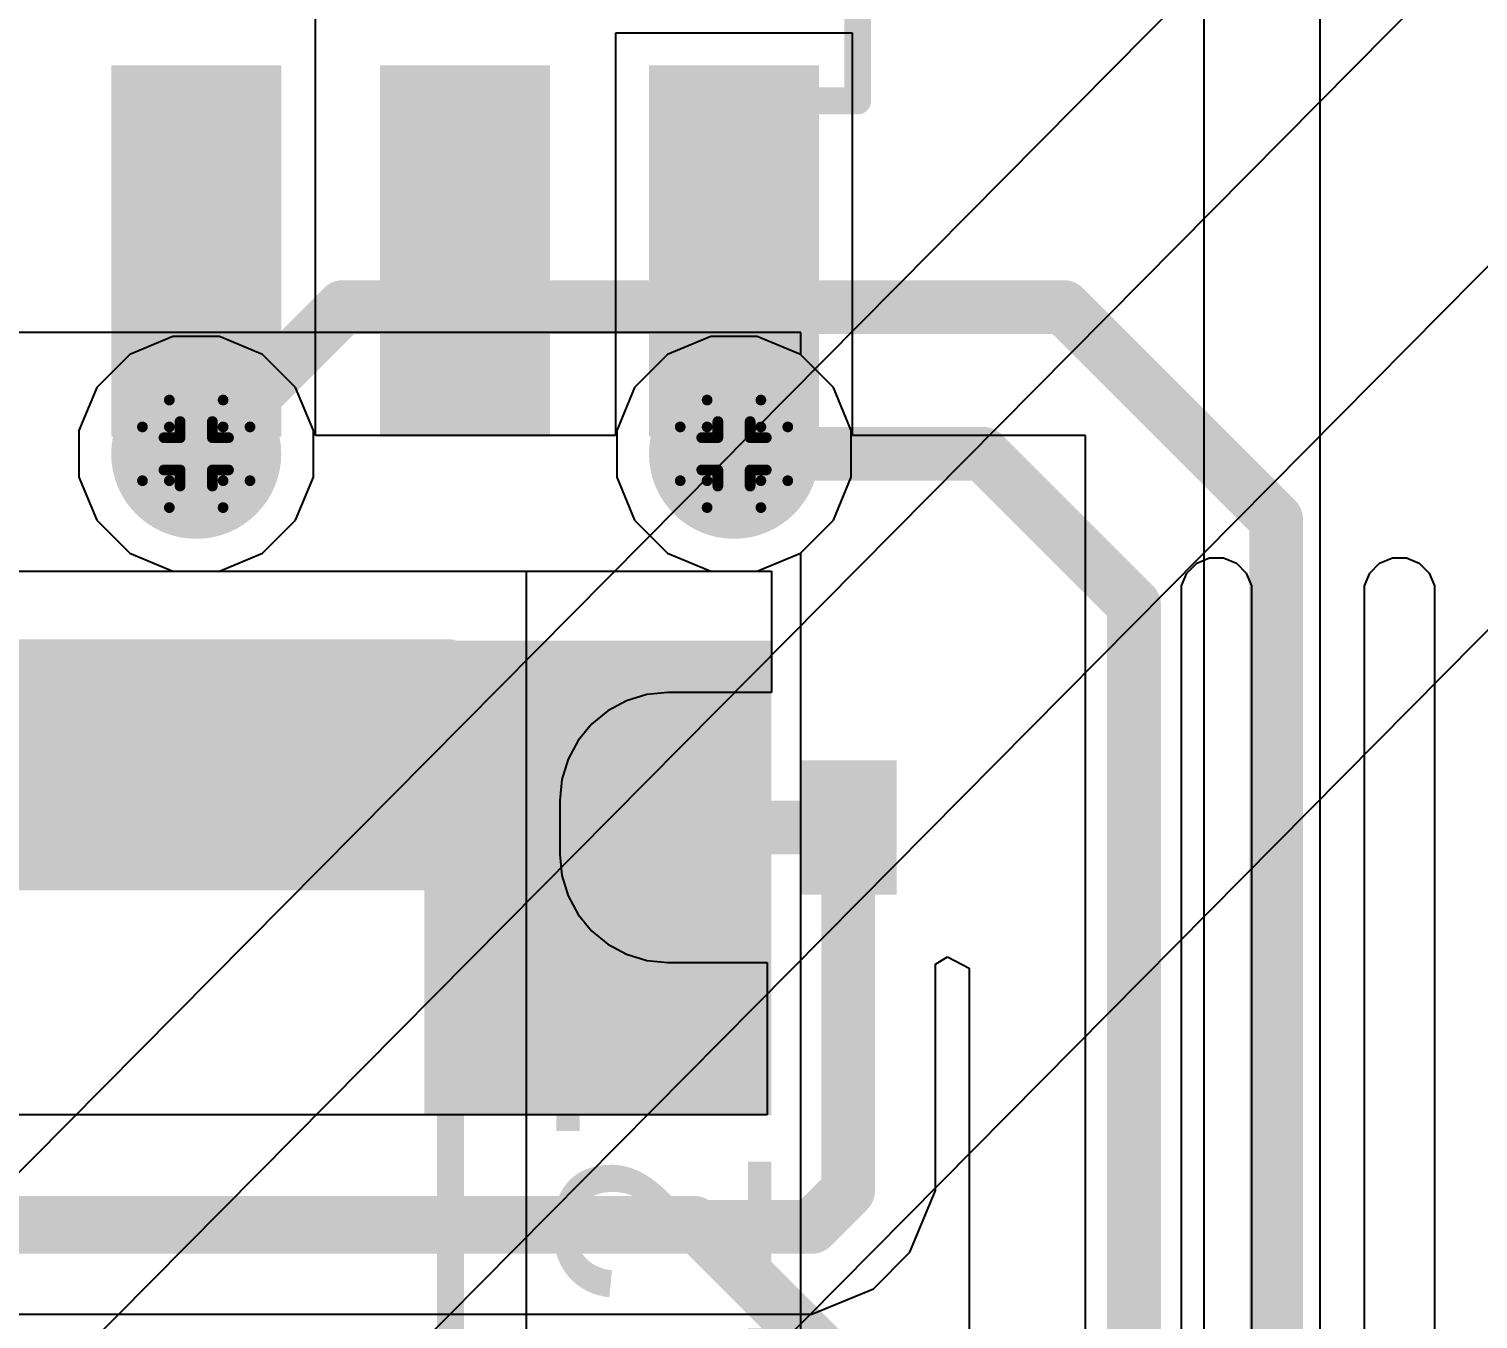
# Model space of a CAD drawing. Header units: inches. Extents: x -4 to 5258, y -4 to 5281.
# Drawn here: x 102.84 to 109.69, y 77.29 to 83.39 of the extents above; entities that cross this region are included whole.
import ezdxf

# ---------------------------------------------------------------- set-up
doc = ezdxf.new("R2010")
doc.units = ezdxf.units.IN
for name, color, linetype in [('Bottom Layer', 5, 'Continuous'), ('Bottom Solder', 6, 'Continuous'), ('Drill Drawing', 1, 'Continuous'), ('Layer 1', 16, 'Continuous'), ('Layer 2', 76, 'Continuous'), ('Top Layer', 1, 'Continuous'), ('Top Overlay', 2, 'Continuous'), ('Top Paste', 8, 'Continuous'), ('Top Solder', 216, 'Continuous'), ('Via Holes', 16, 'Continuous')]:
    doc.layers.add(name, color=color, linetype=linetype)
doc.styles.add('Arial', font='', dxfattribs={"height": 0.2})
doc.styles.get('Arial').set_extended_font_data('Arial')

# ---------------------------------------------------------------- blocks, each defined once
blk = doc.blocks.new('SOIC_8_7')
at = {"layer": 'Top Layer'}
for points in [[(-1.9250025, 2.20500194), (-1.9250025, 1.60500314), (-3.475001939999999, 1.60500314), (-3.475001939999999, 2.20500194)], [(3.474999399999999, 2.2049994), (3.474999399999999, 1.6050006), (1.92499996, 1.6050006), (1.92499996, 2.2049994)], [(-1.9250025, 0.9349994), (-1.9250025, 0.3350006), (-3.475001939999999, 0.3350006), (-3.475001939999999, 0.9349994)], [(3.474999399999999, 0.9349994), (3.474999399999999, 0.3350006), (1.92499996, 0.3350006), (1.92499996, 0.9349994)], [(-1.9250025, -0.33500314), (-1.9250025, -0.9350019399999999), (-3.475001939999999, -0.9350019399999999), (-3.475001939999999, -0.33500314)], [(3.474999399999999, -0.3350006), (3.474999399999999, -0.9349994), (1.92499996, -0.9349994), (1.92499996, -0.3350006)], [(-1.9250025, -1.60500314), (-1.9250025, -2.20500194), (-3.475001939999999, -2.20500194), (-3.475001939999999, -1.60500314)], [(3.474999399999999, -1.6050006), (3.474999399999999, -2.2049994), (1.92499996, -2.2049994), (1.92499996, -1.6050006)]]:
    blk.add_hatch(color=1, dxfattribs=at).paths.add_polyline_path(points)
at = {"layer": 'Top Overlay'}
blk.add_hatch(color=2, dxfattribs=at).paths.add_polyline_path([(-1.82682896, 1.57479492), (-1.49662896, 1.57479492), (-1.49662896, 2.23519492), (-1.82682896, 2.23519492)])
at = {"layer": 'Top Paste'}
for points in [[(-1.9250025, 2.20500194), (-1.9250025, 1.60500314), (-3.475001939999999, 1.60500314), (-3.475001939999999, 2.20500194)], [(3.474999399999999, 2.2049994), (3.474999399999999, 1.6050006), (1.92499996, 1.6050006), (1.92499996, 2.2049994)], [(-1.9250025, 0.9349994), (-1.9250025, 0.3350006), (-3.475001939999999, 0.3350006), (-3.475001939999999, 0.9349994)], [(3.474999399999999, 0.9349994), (3.474999399999999, 0.3350006), (1.92499996, 0.3350006), (1.92499996, 0.9349994)], [(-1.9250025, -0.33500314), (-1.9250025, -0.9350019399999999), (-3.475001939999999, -0.9350019399999999), (-3.475001939999999, -0.33500314)], [(3.474999399999999, -0.3350006), (3.474999399999999, -0.9349994), (1.92499996, -0.9349994), (1.92499996, -0.3350006)], [(-1.9250025, -1.60500314), (-1.9250025, -2.20500194), (-3.475001939999999, -2.20500194), (-3.475001939999999, -1.60500314)], [(3.474999399999999, -1.6050006), (3.474999399999999, -2.2049994), (1.92499996, -2.2049994), (1.92499996, -1.6050006)]]:
    blk.add_hatch(color=8, dxfattribs=at).paths.add_polyline_path(points)
at = {"layer": 'Top Solder'}
for points in [[(-1.8234025, 2.30660194), (-1.8234025, 1.50340314), (-3.57660194, 1.50340314), (-3.57660194, 2.30660194)], [(3.5765994, 2.3065994), (3.5765994, 1.5034006), (1.82339996, 1.5034006), (1.82339996, 2.3065994)], [(-1.8234025, 1.0365994), (-1.8234025, 0.2334006000000001), (-3.57660194, 0.2334005999999999), (-3.57660194, 1.0365994)], [(3.5765994, 1.0365994), (3.5765994, 0.2334006000000001), (1.82339996, 0.2334005999999999), (1.82339996, 1.0365994)], [(-1.8234025, -0.2334031399999999), (-1.8234025, -1.03660194), (-3.57660194, -1.03660194), (-3.57660194, -0.23340314)], [(3.5765994, -0.2334005999999999), (3.5765994, -1.0365994), (1.82339996, -1.0365994), (1.82339996, -0.2334006000000001)], [(-1.8234025, -1.50340314), (-1.8234025, -2.30660194), (-3.57660194, -2.30660194), (-3.57660194, -1.50340314)], [(3.5765994, -1.5034006), (3.5765994, -2.3065994), (1.82339996, -2.3065994), (1.82339996, -1.5034006)]]:
    blk.add_hatch(color=216, dxfattribs=at).paths.add_polyline_path(points)
at = {"layer": 'Top Overlay'}
for points in [[(1.99060054, 2.48920254, 0.127, 0.127, 0), (-1.990598, 2.4892, 0.127, 0.127, 0)], [(-1.990598, 2.4892, 0.127, 0.127, 0), (-1.990598, 2.3114, 0.127, 0.127, 0)], [(1.99060054, 2.48920254, 0.127, 0.127, 0), (1.990598, 2.3114, 0.127, 0.127, 0)], [(-3.759199999999999, 2.03199746, 0.127, 0.127, 0), (-3.759199999999999, 1.778, 0.127, 0.127, 0)], [(-3.759199999999999, 2.03199746, 0.127, 0.127, 0), (-3.6322, 1.905, 0.127, 0.127, 0)], [(-3.6322, 1.905, 0.127, 0.127, 0), (-3.759199999999999, 1.778, 0.127, 0.127, 0)], [(-1.990598, -2.3114, 0.127, 0.127, 0), (-1.990598, -2.4892, 0.127, 0.127, 0)], [(1.990598, -2.3114, 0.127, 0.127, 0), (1.99060054, -2.48920254, 0.127, 0.127, 0)], [(-1.990598, -2.4892, 0.127, 0.127, 0), (1.99060054, -2.48920254, 0.127, 0.127, 0)]]:
    blk.add_lwpolyline(points, format="xyseb", dxfattribs=at)
for points in [[(-2.022348, 2.4892, 0.0635, 0.0635, 1), (-1.958848, 2.4892, 0.0635, 0.0635, 1)], [(-2.022348, 2.4892, 0.0635, 0.0635, 1), (-1.958848, 2.4892, 0.0635, 0.0635, 1)], [(1.95885054, 2.48920254, 0.0635, 0.0635, 1), (2.02235054, 2.48920254, 0.0635, 0.0635, 1)], [(1.95885054, 2.48920254, 0.0635, 0.0635, 1), (2.02235054, 2.48920254, 0.0635, 0.0635, 1)], [(-2.022348, 2.3114, 0.0635, 0.0635, 1), (-1.958848, 2.3114, 0.0635, 0.0635, 1)], [(1.958848, 2.3114, 0.0635, 0.0635, 1), (2.022348, 2.3114, 0.0635, 0.0635, 1)], [(-3.79095, 2.03199746, 0.0635, 0.0635, 1), (-3.72745, 2.03199746, 0.0635, 0.0635, 1)], [(-3.79095, 2.03199746, 0.0635, 0.0635, 1), (-3.72745, 2.03199746, 0.0635, 0.0635, 1)], [(-3.663949999999999, 1.905, 0.0635, 0.0635, 1), (-3.600449999999999, 1.905, 0.0635, 0.0635, 1)], [(-3.663949999999999, 1.905, 0.0635, 0.0635, 1), (-3.600449999999999, 1.905, 0.0635, 0.0635, 1)], [(-3.79095, 1.778, 0.0635, 0.0635, 1), (-3.72745, 1.778, 0.0635, 0.0635, 1)], [(-3.79095, 1.778, 0.0635, 0.0635, 1), (-3.72745, 1.778, 0.0635, 0.0635, 1)], [(-2.022348, -2.3114, 0.0635, 0.0635, 1), (-1.958848, -2.3114, 0.0635, 0.0635, 1)], [(1.958848, -2.3114, 0.0635, 0.0635, 1), (2.022348, -2.3114, 0.0635, 0.0635, 1)], [(-2.022348, -2.4892, 0.0635, 0.0635, 1), (-1.958848, -2.4892, 0.0635, 0.0635, 1)], [(-2.022348, -2.4892, 0.0635, 0.0635, 1), (-1.958848, -2.4892, 0.0635, 0.0635, 1)], [(1.95885054, -2.48920254, 0.0635, 0.0635, 1), (2.02235054, -2.48920254, 0.0635, 0.0635, 1)], [(1.95885054, -2.48920254, 0.0635, 0.0635, 1), (2.02235054, -2.48920254, 0.0635, 0.0635, 1)]]:
    blk.add_lwpolyline(points, format="xyseb", close=True, dxfattribs=at)
blk = doc.blocks.new('13_WQFN_HR__3_2__31')
at = {"layer": 'Top Solder'}
for p in [(-0.5750306, 1.80991764), (-0.54668674, -0.9226753199999999), (0.57501282, 1.80999638), (1.17828822, -0.92267278)]:
    blk.add_line(p, (5220.67629472, 5271.62100868), dxfattribs=at)
blk = doc.blocks.new('RES_2010_41')
at = {"layer": 'Top Layer'}
for points in [[(-2.80000075, 1.39999974), (-1.90000001, 1.39999974), (-1.90000001, -1.39999974), (-2.80000075, -1.39999974)], [(1.90000001, 1.39999974), (2.80000075, 1.39999974), (2.80000075, -1.39999974), (1.90000001, -1.39999974)]]:
    blk.add_hatch(color=1, dxfattribs=at).paths.add_polyline_path(points)
at = {"layer": 'Top Paste'}
for points in [[(-2.80000075, 1.39999974), (-1.90000001, 1.39999974), (-1.90000001, -1.39999974), (-2.80000075, -1.39999974)], [(1.90000001, 1.39999974), (2.80000075, 1.39999974), (2.80000075, -1.39999974), (1.90000001, -1.39999974)]]:
    blk.add_hatch(color=8, dxfattribs=at).paths.add_polyline_path(points)
at = {"layer": 'Top Solder'}
for points in [[(-2.90160075, 1.50159974), (-1.79840001, 1.50159974), (-1.79840001, -1.50159974), (-2.90160075, -1.50159974)], [(1.79840001, 1.50159974), (2.90160075, 1.50159974), (2.90160075, -1.50159974), (1.79840001, -1.50159974)]]:
    blk.add_hatch(color=216, dxfattribs=at).paths.add_polyline_path(points)
at = {"layer": 'Top Overlay'}
for points in [[(-2.921, 1.52400254, 0.127, 0.127, 0), (-2.921, -1.524, 0.127, 0.127, 0)], [(-2.921, 1.52400254, 0.127, 0.127, 0), (2.921, 1.524, 0.127, 0.127, 0)], [(2.921, 1.524, 0.127, 0.127, 0), (2.921, -1.524, 0.127, 0.127, 0)], [(-2.921, -1.524, 0.127, 0.127, 0), (2.921, -1.524, 0.127, 0.127, 0)]]:
    blk.add_lwpolyline(points, format="xyseb", dxfattribs=at)
for points in [[(-2.95275, 1.52400254, 0.0635, 0.0635, 1), (-2.88925, 1.52400254, 0.0635, 0.0635, 1)], [(-2.95275, 1.52400254, 0.0635, 0.0635, 1), (-2.88925, 1.52400254, 0.0635, 0.0635, 1)], [(2.88925, 1.524, 0.0635, 0.0635, 1), (2.95275, 1.524, 0.0635, 0.0635, 1)], [(2.88925, 1.524, 0.0635, 0.0635, 1), (2.95275, 1.524, 0.0635, 0.0635, 1)], [(-2.95275, -1.524, 0.0635, 0.0635, 1), (-2.88925, -1.524, 0.0635, 0.0635, 1)], [(-2.95275, -1.524, 0.0635, 0.0635, 1), (-2.88925, -1.524, 0.0635, 0.0635, 1)], [(2.88925, -1.524, 0.0635, 0.0635, 1), (2.95275, -1.524, 0.0635, 0.0635, 1)], [(2.88925, -1.524, 0.0635, 0.0635, 1), (2.95275, -1.524, 0.0635, 0.0635, 1)]]:
    blk.add_lwpolyline(points, format="xyseb", close=True, dxfattribs=at)
blk = doc.blocks.new('N___T___P___174')
at = {"layer": 'Top Layer'}
for points in [[(-0.6985, -0.3175), (-0.6985, 0.3175), (-0.2412999999999999, 0.3175), (-0.2413, -0.3175)], [(0.2412999999999999, -0.3175), (0.2413, 0.3175), (0.6985, 0.3175), (0.6985, -0.3175)], [(-0.3809415799999999, -0.127), (0.38105842, -0.127), (0.38105842, 0.127), (-0.3809415799999999, 0.127)]]:
    blk.add_hatch(color=1, dxfattribs=at).paths.add_polyline_path(points)
at = {"layer": 'Top Paste'}
for points in [[(-0.6985, -0.3175), (-0.6985, 0.3175), (-0.2412999999999999, 0.3175), (-0.2413, -0.3175)], [(0.2412999999999999, -0.3175), (0.2413, 0.3175), (0.6985, 0.3175), (0.6985, -0.3175)]]:
    blk.add_hatch(color=8, dxfattribs=at).paths.add_polyline_path(points)

msp = doc.modelspace()

# ---------------------------------------------------------------- hatches: boundary and pattern name
at = {"layer": 'Bottom Layer'}
h = msp.add_hatch(color=5, dxfattribs=at)
edge = h.paths.add_edge_path()
edge.add_arc((103.63192126, 81.37944861999999), 0.2999994, 0, 360)
h = msp.add_hatch(color=5, dxfattribs=at)
edge = h.paths.add_edge_path()
edge.add_arc((106.17192126, 81.37944861999999), 0.2999994, 0, 360)
at = {"layer": 'Bottom Solder'}
h = msp.add_hatch(color=6, dxfattribs=at)
edge = h.paths.add_edge_path()
edge.add_arc((103.63192126, 81.37944861999999), 0.4015993999999999, 0, 360)
h = msp.add_hatch(color=6, dxfattribs=at)
edge = h.paths.add_edge_path()
edge.add_arc((106.17192126, 81.37944861999999), 0.4015993999999999, 0, 360)
at = {"layer": 'Layer 1'}
h = msp.add_hatch(color=16, dxfattribs=at)
edge = h.paths.add_edge_path()
edge.add_arc((103.63192126, 81.37944861999999), 0.2999994, 0, 360)
h = msp.add_hatch(color=16, dxfattribs=at)
edge = h.paths.add_edge_path()
edge.add_arc((106.17192126, 81.37944861999999), 0.2999994, 0, 360)
at = {"layer": 'Layer 2'}
h = msp.add_hatch(color=76, dxfattribs=at)
edge = h.paths.add_edge_path()
edge.add_arc((103.63192126, 81.37944861999999), 0.2999994, 0, 360)
h = msp.add_hatch(color=76, dxfattribs=at)
edge = h.paths.add_edge_path()
edge.add_arc((106.17192126, 81.37944861999999), 0.2999994, 0, 360)
at = {"layer": 'Top Layer'}
h = msp.add_hatch(color=1, dxfattribs=at)
edge = h.paths.add_edge_path()
edge.add_arc((103.63192126, 81.37944861999999), 0.2999994, 0, 360)
h = msp.add_hatch(color=1, dxfattribs=at)
edge = h.paths.add_edge_path()
edge.add_arc((106.17192126, 81.37944861999999), 0.2999994, 0, 360)
msp.add_hatch(color=1, dxfattribs=at).paths.add_polyline_path([(106.3488983, 80.49734726), (104.70932322, 80.49734726), (104.70932322, 78.2568793), (106.3488983, 78.2568793)])
at = {"layer": 'Top Solder'}
h = msp.add_hatch(color=216, dxfattribs=at)
edge = h.paths.add_edge_path()
edge.add_arc((103.63192126, 81.37944861999999), 0.4015993999999999, 0, 360)
h = msp.add_hatch(color=216, dxfattribs=at)
edge = h.paths.add_edge_path()
edge.add_arc((106.17192126, 81.37944861999999), 0.4015993999999999, 0, 360)
at = {"layer": 'Via Holes'}
h = msp.add_hatch(color=7, dxfattribs=at)
edge = h.paths.add_edge_path()
edge.add_arc((103.63192126, 81.37944861999999), 0.1499997, 0, 360)
h = msp.add_hatch(color=7, dxfattribs=at)
edge = h.paths.add_edge_path()
edge.add_arc((106.17192126, 81.37944861999999), 0.1499997, 0, 360)

# ---------------------------------------------------------------- linework, layer by layer
at = {"layer": 'Bottom Layer'}
for p, q in [((106.4881919, 81.95205098), (50.14436504, 81.95205098)), ((106.4881919, 81.84665113999999), (106.4881919, 81.95205098)), ((106.64157996, 81.69326308), (106.4881919, 81.84665113999999)), ((106.72592066, 81.48964652), (106.64157996, 81.69326308)), ((106.72592066, 81.26925072), (106.72592066, 81.48964652)), ((106.64157996, 81.06563416), (106.72592066, 81.26925072)), ((106.4881919, 80.9122461), (106.64157996, 81.06563416)), ((106.4881919, 53.92867039999999), (106.4881919, 80.9122461)), ((75.52514486, 80.82447132), (105.18977438, 80.82447132)), ((105.18977438, 80.82447132), (105.18977438, 53.54221956))]:
    msp.add_line(p, q, dxfattribs=at)
at = {"layer": 'Bottom Solder'}
for p, q in [((108.31119054, 80.81614266), (108.35763444, 80.86258656)), ((108.35763444, 80.86258656), (108.41831504, 80.8877224)), ((108.41831504, 80.8877224), (108.45115724, 80.8877224)), ((108.45115724, 80.8877224), (108.4839969, 80.8877224)), ((108.4839969, 80.8877224), (108.5446775, 80.86258656)), ((108.5446775, 80.86258656), (108.5911214, 80.81614266)), ((109.17479054, 80.81614266), (109.22123444, 80.86258656)), ((109.22123444, 80.86258656), (109.28191504, 80.8877224)), ((109.28191504, 80.8877224), (109.31475724, 80.8877224)), ((109.31475724, 80.8877224), (109.3475969, 80.8877224)), ((109.3475969, 80.8877224), (109.4082775, 80.86258656)), ((109.4082775, 80.86258656), (109.4547214, 80.81614266)), ((108.28605724, 80.75546206), (108.31119054, 80.81614266)), ((108.5911214, 80.81614266), (108.61625724, 80.75546206)), ((109.14965724, 80.75546206), (109.17479054, 80.81614266)), ((109.4547214, 80.81614266), (109.47985724, 80.75546206)), ((108.28605724, 80.7226224), (108.28605724, 80.75546206)), ((108.28605724, 73.2550224), (108.28605724, 80.7226224)), ((108.61625724, 80.75546206), (108.61625724, 80.7226224)), ((108.61625724, 80.7226224), (108.61625724, 80.7226224)), ((108.61625724, 80.7226224), (108.61625724, 73.2550224)), ((109.14965724, 80.7226224), (109.14965724, 80.75546206)), ((109.14965724, 73.2550224), (109.14965724, 80.7226224)), ((109.47985724, 80.75546206), (109.47985724, 80.7226224)), ((109.47985724, 80.7226224), (109.47985724, 80.7226224)), ((109.47985724, 80.7226224), (109.47985724, 73.2550224))]:
    msp.add_line(p, q, dxfattribs=at)
at = {"layer": 'Drill Drawing'}
for points in [[(103.50492126, 81.50644862, 0.0508, 0.0508, 0), (103.50492126, 81.63344862, 0.0508, 0.0508, 0)], [(103.50492126, 81.63344862, 0.0508, 0.0508, 0), (103.75892126, 81.63344862, 0.0508, 0.0508, 0)], [(103.75892126, 81.50644862, 0.0508, 0.0508, 0), (103.75892126, 81.63344862, 0.0508, 0.0508, 0)], [(106.04492126, 81.50644862, 0.0508, 0.0508, 0), (106.04492126, 81.63344862, 0.0508, 0.0508, 0)], [(106.04492126, 81.63344862, 0.0508, 0.0508, 0), (106.29892126, 81.63344862, 0.0508, 0.0508, 0)], [(106.29892126, 81.50644862, 0.0508, 0.0508, 0), (106.29892126, 81.63344862, 0.0508, 0.0508, 0)], [(103.37792126, 81.25244862, 0.0508, 0.0508, 0), (103.37792126, 81.50644862, 0.0508, 0.0508, 0)], [(103.37792126, 81.50644862, 0.0508, 0.0508, 0), (103.50492126, 81.50644862, 0.0508, 0.0508, 0)], [(103.55572126, 81.45564861999999, 0.0508, 0.0508, 0), (103.55572126, 81.53184861999999, 0.0508, 0.0508, 0)], [(103.55572126, 81.53184861999999, 0.0508, 0.0508, 0), (103.70812126, 81.53184861999999, 0.0508, 0.0508, 0)], [(103.70812126, 81.45564861999999, 0.0508, 0.0508, 0), (103.70812126, 81.53184861999999, 0.0508, 0.0508, 0)], [(103.75892126, 81.50644862, 0.0508, 0.0508, 0), (103.88592126, 81.50644862, 0.0508, 0.0508, 0)], [(103.88592126, 81.25244862, 0.0508, 0.0508, 0), (103.88592126, 81.50644862, 0.0508, 0.0508, 0)], [(105.91792126, 81.25244862, 0.0508, 0.0508, 0), (105.91792126, 81.50644862, 0.0508, 0.0508, 0)], [(105.91792126, 81.50644862, 0.0508, 0.0508, 0), (106.04492126, 81.50644862, 0.0508, 0.0508, 0)], [(106.09572126, 81.45564861999999, 0.0508, 0.0508, 0), (106.09572126, 81.53184861999999, 0.0508, 0.0508, 0)], [(106.09572126, 81.53184861999999, 0.0508, 0.0508, 0), (106.24812126, 81.53184861999999, 0.0508, 0.0508, 0)], [(106.24812126, 81.45564861999999, 0.0508, 0.0508, 0), (106.24812126, 81.53184861999999, 0.0508, 0.0508, 0)], [(106.29892126, 81.50644862, 0.0508, 0.0508, 0), (106.42592126, 81.50644862, 0.0508, 0.0508, 0)], [(106.42592126, 81.25244862, 0.0508, 0.0508, 0), (106.42592126, 81.50644862, 0.0508, 0.0508, 0)], [(103.47952126, 81.30324862, 0.0508, 0.0508, 0), (103.47952126, 81.45564861999999, 0.0508, 0.0508, 0)], [(103.47952126, 81.45564861999999, 0.0508, 0.0508, 0), (103.55572126, 81.45564861999999, 0.0508, 0.0508, 0)], [(103.70812126, 81.45564861999999, 0.0508, 0.0508, 0), (103.78432126, 81.45564861999999, 0.0508, 0.0508, 0)], [(103.78432126, 81.30324862, 0.0508, 0.0508, 0), (103.78432126, 81.45564861999999, 0.0508, 0.0508, 0)], [(106.01952126, 81.30324862, 0.0508, 0.0508, 0), (106.01952126, 81.45564861999999, 0.0508, 0.0508, 0)], [(106.01952126, 81.45564861999999, 0.0508, 0.0508, 0), (106.09572126, 81.45564861999999, 0.0508, 0.0508, 0)], [(106.24812126, 81.45564861999999, 0.0508, 0.0508, 0), (106.32432126, 81.45564861999999, 0.0508, 0.0508, 0)], [(106.32432126, 81.30324862, 0.0508, 0.0508, 0), (106.32432126, 81.45564861999999, 0.0508, 0.0508, 0)], [(103.47952126, 81.30324862, 0.0508, 0.0508, 0), (103.55572126, 81.30324862, 0.0508, 0.0508, 0)], [(103.55572126, 81.22704861999999, 0.0508, 0.0508, 0), (103.55572126, 81.30324862, 0.0508, 0.0508, 0)], [(103.70812126, 81.30324862, 0.0508, 0.0508, 0), (103.78432126, 81.30324862, 0.0508, 0.0508, 0)], [(103.70812126, 81.22704861999999, 0.0508, 0.0508, 0), (103.70812126, 81.30324862, 0.0508, 0.0508, 0)], [(106.01952126, 81.30324862, 0.0508, 0.0508, 0), (106.09572126, 81.30324862, 0.0508, 0.0508, 0)], [(106.09572126, 81.22704861999999, 0.0508, 0.0508, 0), (106.09572126, 81.30324862, 0.0508, 0.0508, 0)], [(106.24812126, 81.30324862, 0.0508, 0.0508, 0), (106.32432126, 81.30324862, 0.0508, 0.0508, 0)], [(106.24812126, 81.22704861999999, 0.0508, 0.0508, 0), (106.24812126, 81.30324862, 0.0508, 0.0508, 0)], [(103.37792126, 81.25244862, 0.0508, 0.0508, 0), (103.50492126, 81.25244862, 0.0508, 0.0508, 0)], [(103.50492126, 81.12544862, 0.0508, 0.0508, 0), (103.50492126, 81.25244862, 0.0508, 0.0508, 0)], [(103.55572126, 81.22704861999999, 0.0508, 0.0508, 0), (103.70812126, 81.22704861999999, 0.0508, 0.0508, 0)], [(103.75892126, 81.25244862, 0.0508, 0.0508, 0), (103.88592126, 81.25244862, 0.0508, 0.0508, 0)], [(103.75892126, 81.12544862, 0.0508, 0.0508, 0), (103.75892126, 81.25244862, 0.0508, 0.0508, 0)], [(105.91792126, 81.25244862, 0.0508, 0.0508, 0), (106.04492126, 81.25244862, 0.0508, 0.0508, 0)], [(106.04492126, 81.12544862, 0.0508, 0.0508, 0), (106.04492126, 81.25244862, 0.0508, 0.0508, 0)], [(106.09572126, 81.22704861999999, 0.0508, 0.0508, 0), (106.24812126, 81.22704861999999, 0.0508, 0.0508, 0)], [(106.29892126, 81.25244862, 0.0508, 0.0508, 0), (106.42592126, 81.25244862, 0.0508, 0.0508, 0)], [(106.29892126, 81.12544862, 0.0508, 0.0508, 0), (106.29892126, 81.25244862, 0.0508, 0.0508, 0)], [(103.50492126, 81.12544862, 0.0508, 0.0508, 0), (103.75892126, 81.12544862, 0.0508, 0.0508, 0)], [(106.04492126, 81.12544862, 0.0508, 0.0508, 0), (106.29892126, 81.12544862, 0.0508, 0.0508, 0)]]:
    msp.add_lwpolyline(points, format="xyseb", dxfattribs=at)
for points in [[(103.49222126, 81.63344862, 0.0254, 0.0254, 1), (103.51762126, 81.63344862, 0.0254, 0.0254, 1)], [(103.49222126, 81.63344862, 0.0254, 0.0254, 1), (103.51762126, 81.63344862, 0.0254, 0.0254, 1)], [(103.74622126, 81.63344862, 0.0254, 0.0254, 1), (103.77162126, 81.63344862, 0.0254, 0.0254, 1)], [(103.74622126, 81.63344862, 0.0254, 0.0254, 1), (103.77162126, 81.63344862, 0.0254, 0.0254, 1)], [(106.03222126, 81.63344862, 0.0254, 0.0254, 1), (106.05762126, 81.63344862, 0.0254, 0.0254, 1)], [(106.03222126, 81.63344862, 0.0254, 0.0254, 1), (106.05762126, 81.63344862, 0.0254, 0.0254, 1)], [(106.28622126, 81.63344862, 0.0254, 0.0254, 1), (106.31162126, 81.63344862, 0.0254, 0.0254, 1)], [(106.28622126, 81.63344862, 0.0254, 0.0254, 1), (106.31162126, 81.63344862, 0.0254, 0.0254, 1)], [(103.36522126, 81.50644862, 0.0254, 0.0254, 1), (103.39062126, 81.50644862, 0.0254, 0.0254, 1)], [(103.36522126, 81.50644862, 0.0254, 0.0254, 1), (103.39062126, 81.50644862, 0.0254, 0.0254, 1)], [(103.49222126, 81.50644862, 0.0254, 0.0254, 1), (103.51762126, 81.50644862, 0.0254, 0.0254, 1)], [(103.49222126, 81.50644862, 0.0254, 0.0254, 1), (103.51762126, 81.50644862, 0.0254, 0.0254, 1)], [(103.54302126, 81.53184861999999, 0.0254, 0.0254, 1), (103.56842126, 81.53184861999999, 0.0254, 0.0254, 1)], [(103.54302126, 81.53184861999999, 0.0254, 0.0254, 1), (103.56842126, 81.53184861999999, 0.0254, 0.0254, 1)], [(103.69542126, 81.53184861999999, 0.0254, 0.0254, 1), (103.72082126, 81.53184861999999, 0.0254, 0.0254, 1)], [(103.69542126, 81.53184861999999, 0.0254, 0.0254, 1), (103.72082126, 81.53184861999999, 0.0254, 0.0254, 1)], [(103.74622126, 81.50644862, 0.0254, 0.0254, 1), (103.77162126, 81.50644862, 0.0254, 0.0254, 1)], [(103.74622126, 81.50644862, 0.0254, 0.0254, 1), (103.77162126, 81.50644862, 0.0254, 0.0254, 1)], [(103.87322126, 81.50644862, 0.0254, 0.0254, 1), (103.89862126, 81.50644862, 0.0254, 0.0254, 1)], [(103.87322126, 81.50644862, 0.0254, 0.0254, 1), (103.89862126, 81.50644862, 0.0254, 0.0254, 1)], [(105.90522126, 81.50644862, 0.0254, 0.0254, 1), (105.93062126, 81.50644862, 0.0254, 0.0254, 1)], [(105.90522126, 81.50644862, 0.0254, 0.0254, 1), (105.93062126, 81.50644862, 0.0254, 0.0254, 1)], [(106.03222126, 81.50644862, 0.0254, 0.0254, 1), (106.05762126, 81.50644862, 0.0254, 0.0254, 1)], [(106.03222126, 81.50644862, 0.0254, 0.0254, 1), (106.05762126, 81.50644862, 0.0254, 0.0254, 1)], [(106.08302126, 81.53184861999999, 0.0254, 0.0254, 1), (106.10842126, 81.53184861999999, 0.0254, 0.0254, 1)], [(106.08302126, 81.53184861999999, 0.0254, 0.0254, 1), (106.10842126, 81.53184861999999, 0.0254, 0.0254, 1)], [(106.23542126, 81.53184861999999, 0.0254, 0.0254, 1), (106.26082126, 81.53184861999999, 0.0254, 0.0254, 1)], [(106.23542126, 81.53184861999999, 0.0254, 0.0254, 1), (106.26082126, 81.53184861999999, 0.0254, 0.0254, 1)], [(106.28622126, 81.50644862, 0.0254, 0.0254, 1), (106.31162126, 81.50644862, 0.0254, 0.0254, 1)], [(106.28622126, 81.50644862, 0.0254, 0.0254, 1), (106.31162126, 81.50644862, 0.0254, 0.0254, 1)], [(106.41322126, 81.50644862, 0.0254, 0.0254, 1), (106.43862126, 81.50644862, 0.0254, 0.0254, 1)], [(106.41322126, 81.50644862, 0.0254, 0.0254, 1), (106.43862126, 81.50644862, 0.0254, 0.0254, 1)], [(103.46682126, 81.45564861999999, 0.0254, 0.0254, 1), (103.49222126, 81.45564861999999, 0.0254, 0.0254, 1)], [(103.46682126, 81.45564861999999, 0.0254, 0.0254, 1), (103.49222126, 81.45564861999999, 0.0254, 0.0254, 1)], [(103.54302126, 81.45564861999999, 0.0254, 0.0254, 1), (103.56842126, 81.45564861999999, 0.0254, 0.0254, 1)], [(103.54302126, 81.45564861999999, 0.0254, 0.0254, 1), (103.56842126, 81.45564861999999, 0.0254, 0.0254, 1)], [(103.69542126, 81.45564861999999, 0.0254, 0.0254, 1), (103.72082126, 81.45564861999999, 0.0254, 0.0254, 1)], [(103.69542126, 81.45564861999999, 0.0254, 0.0254, 1), (103.72082126, 81.45564861999999, 0.0254, 0.0254, 1)], [(103.77162126, 81.45564861999999, 0.0254, 0.0254, 1), (103.79702126, 81.45564861999999, 0.0254, 0.0254, 1)], [(103.77162126, 81.45564861999999, 0.0254, 0.0254, 1), (103.79702126, 81.45564861999999, 0.0254, 0.0254, 1)], [(106.00682126, 81.45564861999999, 0.0254, 0.0254, 1), (106.03222126, 81.45564861999999, 0.0254, 0.0254, 1)], [(106.00682126, 81.45564861999999, 0.0254, 0.0254, 1), (106.03222126, 81.45564861999999, 0.0254, 0.0254, 1)], [(106.08302126, 81.45564861999999, 0.0254, 0.0254, 1), (106.10842126, 81.45564861999999, 0.0254, 0.0254, 1)], [(106.08302126, 81.45564861999999, 0.0254, 0.0254, 1), (106.10842126, 81.45564861999999, 0.0254, 0.0254, 1)], [(106.23542126, 81.45564861999999, 0.0254, 0.0254, 1), (106.26082126, 81.45564861999999, 0.0254, 0.0254, 1)], [(106.23542126, 81.45564861999999, 0.0254, 0.0254, 1), (106.26082126, 81.45564861999999, 0.0254, 0.0254, 1)], [(106.31162126, 81.45564861999999, 0.0254, 0.0254, 1), (106.33702126, 81.45564861999999, 0.0254, 0.0254, 1)], [(106.31162126, 81.45564861999999, 0.0254, 0.0254, 1), (106.33702126, 81.45564861999999, 0.0254, 0.0254, 1)], [(103.46682126, 81.30324862, 0.0254, 0.0254, 1), (103.49222126, 81.30324862, 0.0254, 0.0254, 1)], [(103.46682126, 81.30324862, 0.0254, 0.0254, 1), (103.49222126, 81.30324862, 0.0254, 0.0254, 1)], [(103.54302126, 81.30324862, 0.0254, 0.0254, 1), (103.56842126, 81.30324862, 0.0254, 0.0254, 1)], [(103.54302126, 81.30324862, 0.0254, 0.0254, 1), (103.56842126, 81.30324862, 0.0254, 0.0254, 1)], [(103.69542126, 81.30324862, 0.0254, 0.0254, 1), (103.72082126, 81.30324862, 0.0254, 0.0254, 1)], [(103.69542126, 81.30324862, 0.0254, 0.0254, 1), (103.72082126, 81.30324862, 0.0254, 0.0254, 1)], [(103.77162126, 81.30324862, 0.0254, 0.0254, 1), (103.79702126, 81.30324862, 0.0254, 0.0254, 1)], [(103.77162126, 81.30324862, 0.0254, 0.0254, 1), (103.79702126, 81.30324862, 0.0254, 0.0254, 1)], [(106.00682126, 81.30324862, 0.0254, 0.0254, 1), (106.03222126, 81.30324862, 0.0254, 0.0254, 1)], [(106.00682126, 81.30324862, 0.0254, 0.0254, 1), (106.03222126, 81.30324862, 0.0254, 0.0254, 1)], [(106.08302126, 81.30324862, 0.0254, 0.0254, 1), (106.10842126, 81.30324862, 0.0254, 0.0254, 1)], [(106.08302126, 81.30324862, 0.0254, 0.0254, 1), (106.10842126, 81.30324862, 0.0254, 0.0254, 1)], [(106.23542126, 81.30324862, 0.0254, 0.0254, 1), (106.26082126, 81.30324862, 0.0254, 0.0254, 1)], [(106.23542126, 81.30324862, 0.0254, 0.0254, 1), (106.26082126, 81.30324862, 0.0254, 0.0254, 1)], [(106.31162126, 81.30324862, 0.0254, 0.0254, 1), (106.33702126, 81.30324862, 0.0254, 0.0254, 1)], [(106.31162126, 81.30324862, 0.0254, 0.0254, 1), (106.33702126, 81.30324862, 0.0254, 0.0254, 1)], [(103.36522126, 81.25244862, 0.0254, 0.0254, 1), (103.39062126, 81.25244862, 0.0254, 0.0254, 1)], [(103.36522126, 81.25244862, 0.0254, 0.0254, 1), (103.39062126, 81.25244862, 0.0254, 0.0254, 1)], [(103.49222126, 81.25244862, 0.0254, 0.0254, 1), (103.51762126, 81.25244862, 0.0254, 0.0254, 1)], [(103.49222126, 81.25244862, 0.0254, 0.0254, 1), (103.51762126, 81.25244862, 0.0254, 0.0254, 1)], [(103.54302126, 81.22704861999999, 0.0254, 0.0254, 1), (103.56842126, 81.22704861999999, 0.0254, 0.0254, 1)], [(103.54302126, 81.22704861999999, 0.0254, 0.0254, 1), (103.56842126, 81.22704861999999, 0.0254, 0.0254, 1)], [(103.69542126, 81.22704861999999, 0.0254, 0.0254, 1), (103.72082126, 81.22704861999999, 0.0254, 0.0254, 1)], [(103.69542126, 81.22704861999999, 0.0254, 0.0254, 1), (103.72082126, 81.22704861999999, 0.0254, 0.0254, 1)], [(103.74622126, 81.25244862, 0.0254, 0.0254, 1), (103.77162126, 81.25244862, 0.0254, 0.0254, 1)], [(103.74622126, 81.25244862, 0.0254, 0.0254, 1), (103.77162126, 81.25244862, 0.0254, 0.0254, 1)], [(103.87322126, 81.25244862, 0.0254, 0.0254, 1), (103.89862126, 81.25244862, 0.0254, 0.0254, 1)], [(103.87322126, 81.25244862, 0.0254, 0.0254, 1), (103.89862126, 81.25244862, 0.0254, 0.0254, 1)], [(105.90522126, 81.25244862, 0.0254, 0.0254, 1), (105.93062126, 81.25244862, 0.0254, 0.0254, 1)], [(105.90522126, 81.25244862, 0.0254, 0.0254, 1), (105.93062126, 81.25244862, 0.0254, 0.0254, 1)], [(106.03222126, 81.25244862, 0.0254, 0.0254, 1), (106.05762126, 81.25244862, 0.0254, 0.0254, 1)], [(106.03222126, 81.25244862, 0.0254, 0.0254, 1), (106.05762126, 81.25244862, 0.0254, 0.0254, 1)], [(106.08302126, 81.22704861999999, 0.0254, 0.0254, 1), (106.10842126, 81.22704861999999, 0.0254, 0.0254, 1)], [(106.08302126, 81.22704861999999, 0.0254, 0.0254, 1), (106.10842126, 81.22704861999999, 0.0254, 0.0254, 1)], [(106.23542126, 81.22704861999999, 0.0254, 0.0254, 1), (106.26082126, 81.22704861999999, 0.0254, 0.0254, 1)], [(106.23542126, 81.22704861999999, 0.0254, 0.0254, 1), (106.26082126, 81.22704861999999, 0.0254, 0.0254, 1)], [(106.28622126, 81.25244862, 0.0254, 0.0254, 1), (106.31162126, 81.25244862, 0.0254, 0.0254, 1)], [(106.28622126, 81.25244862, 0.0254, 0.0254, 1), (106.31162126, 81.25244862, 0.0254, 0.0254, 1)], [(106.41322126, 81.25244862, 0.0254, 0.0254, 1), (106.43862126, 81.25244862, 0.0254, 0.0254, 1)], [(106.41322126, 81.25244862, 0.0254, 0.0254, 1), (106.43862126, 81.25244862, 0.0254, 0.0254, 1)], [(103.49222126, 81.12544862, 0.0254, 0.0254, 1), (103.51762126, 81.12544862, 0.0254, 0.0254, 1)], [(103.49222126, 81.12544862, 0.0254, 0.0254, 1), (103.51762126, 81.12544862, 0.0254, 0.0254, 1)], [(103.74622126, 81.12544862, 0.0254, 0.0254, 1), (103.77162126, 81.12544862, 0.0254, 0.0254, 1)], [(103.74622126, 81.12544862, 0.0254, 0.0254, 1), (103.77162126, 81.12544862, 0.0254, 0.0254, 1)], [(106.03222126, 81.12544862, 0.0254, 0.0254, 1), (106.05762126, 81.12544862, 0.0254, 0.0254, 1)], [(106.03222126, 81.12544862, 0.0254, 0.0254, 1), (106.05762126, 81.12544862, 0.0254, 0.0254, 1)], [(106.28622126, 81.12544862, 0.0254, 0.0254, 1), (106.31162126, 81.12544862, 0.0254, 0.0254, 1)], [(106.28622126, 81.12544862, 0.0254, 0.0254, 1), (106.31162126, 81.12544862, 0.0254, 0.0254, 1)]]:
    msp.add_lwpolyline(points, format="xyseb", close=True, dxfattribs=at)
at = {"layer": 'Layer 1'}
for p, q in [((103.52172336, 81.93344801999999), (103.3181068, 81.84910732)), ((103.74211916, 81.93344801999999), (103.52172336, 81.93344801999999)), ((103.94573572, 81.84910732), (103.74211916, 81.93344801999999)), ((106.06172336, 81.93344801999999), (105.8581068, 81.84910732)), ((106.28211916, 81.93344801999999), (106.06172336, 81.93344801999999)), ((106.48573572, 81.84910732), (106.28211916, 81.93344801999999)), ((103.3181068, 81.84910732), (103.16226256, 81.69326308)), ((104.10157996, 81.69326308), (103.94573572, 81.84910732)), ((105.8581068, 81.84910732), (105.70226256, 81.69326308)), ((106.64157996, 81.69326308), (106.48573572, 81.84910732)), ((103.16226256, 81.69326308), (103.07792186, 81.48964652)), ((104.18592066, 81.48964652), (104.10157996, 81.69326308)), ((105.70226256, 81.69326308), (105.61792186, 81.48964652)), ((106.72592066, 81.48964652), (106.64157996, 81.69326308)), ((103.07792186, 81.48964652), (103.07792186, 81.26925072)), ((104.18592066, 81.26925072), (104.18592066, 81.48964652)), ((105.61792186, 81.48964652), (105.61792186, 81.26925072)), ((106.72592066, 81.26925072), (106.72592066, 81.48964652)), ((103.07792186, 81.26925072), (103.16226256, 81.06563416)), ((104.10157996, 81.06563416), (104.18592066, 81.26925072)), ((105.61792186, 81.26925072), (105.70226256, 81.06563416)), ((106.64157996, 81.06563416), (106.72592066, 81.26925072)), ((103.16226256, 81.06563416), (103.3181068, 80.90978992)), ((103.94573572, 80.90978992), (104.10157996, 81.06563416)), ((105.70226256, 81.06563416), (105.8581068, 80.90978992)), ((106.48573572, 80.90978992), (106.64157996, 81.06563416)), ((103.3181068, 80.90978992), (103.52172336, 80.82544922)), ((103.74211916, 80.82544922), (103.94573572, 80.90978992)), ((105.8581068, 80.90978992), (106.06172336, 80.82544922)), ((106.28211916, 80.82544922), (106.48573572, 80.90978992)), ((103.52172336, 80.82544922), (103.74211916, 80.82544922)), ((106.06172336, 80.82544922), (106.28211916, 80.82544922))]:
    msp.add_line(p, q, dxfattribs=at)
at = {"layer": 'Layer 2'}
for points in [[(103.63192126, 81.37944861999999, 0.254, 0.254, 0), (104.32501614, 82.0725435, 0.254, 0.254, 0)], [(104.32501614, 82.0725435, 0.254, 0.254, 0), (107.72939846, 82.0725435, 0.254, 0.254, 0)], [(107.72939846, 82.0725435, 0.254, 0.254, 0), (108.7325867, 81.06935526, 0.254, 0.254, 0)], [(106.17192126, 81.37944861999999, 0.254, 0.254, 0), (107.34776854, 81.37944861999999, 0.254, 0.254, 0)], [(107.34776854, 81.37944861999999, 0.254, 0.254, 0), (108.06138662, 80.66583054, 0.254, 0.254, 0)], [(108.7325867, 74.06109393999999, 0.254, 0.254, 0), (108.7325867, 81.06935526, 0.254, 0.254, 0)], [(108.06138662, 74.3107861, 0.254, 0.254, 0), (108.06138662, 80.66583054, 0.254, 0.254, 0)], [(99.10145026, 77.74725115999999, 0.254, 0.254, 0), (105.9843194, 77.74725115999999, 0.254, 0.254, 0)], [(105.9843194, 77.74725115999999, 0.254, 0.254, 0), (106.8312316, 76.90033896, 0.254, 0.254, 0)]]:
    msp.add_lwpolyline(points, format="xyseb", dxfattribs=at)
for points in [[(104.26151614, 82.0725435, 0.127, 0.127, 1), (104.38851614, 82.0725435, 0.127, 0.127, 1)], [(104.26151614, 82.0725435, 0.127, 0.127, 1), (104.38851614, 82.0725435, 0.127, 0.127, 1)], [(107.66589846, 82.0725435, 0.127, 0.127, 1), (107.79289846, 82.0725435, 0.127, 0.127, 1)], [(107.66589846, 82.0725435, 0.127, 0.127, 1), (107.79289846, 82.0725435, 0.127, 0.127, 1)], [(103.56842126, 81.37944861999999, 0.127, 0.127, 1), (103.69542126, 81.37944861999999, 0.127, 0.127, 1)], [(106.10842126, 81.37944861999999, 0.127, 0.127, 1), (106.23542126, 81.37944861999999, 0.127, 0.127, 1)], [(107.28426854, 81.37944861999999, 0.127, 0.127, 1), (107.41126854, 81.37944861999999, 0.127, 0.127, 1)], [(107.28426854, 81.37944861999999, 0.127, 0.127, 1), (107.41126854, 81.37944861999999, 0.127, 0.127, 1)], [(108.6690867, 81.06935526, 0.127, 0.127, 1), (108.7960867, 81.06935526, 0.127, 0.127, 1)], [(108.6690867, 81.06935526, 0.127, 0.127, 1), (108.7960867, 81.06935526, 0.127, 0.127, 1)], [(107.99788662, 80.66583054, 0.127, 0.127, 1), (108.12488662, 80.66583054, 0.127, 0.127, 1)], [(107.99788662, 80.66583054, 0.127, 0.127, 1), (108.12488662, 80.66583054, 0.127, 0.127, 1)], [(105.9208194, 77.74725115999999, 0.127, 0.127, 1), (106.0478194, 77.74725115999999, 0.127, 0.127, 1)], [(105.9208194, 77.74725115999999, 0.127, 0.127, 1), (106.0478194, 77.74725115999999, 0.127, 0.127, 1)]]:
    msp.add_lwpolyline(points, format="xyseb", close=True, dxfattribs=at)
at = {"layer": 'Top Layer'}
for p, q in [((108.39125388, 86.37213358), (108.39125388, 74.41506072)), ((108.941108, 74.41505817999999), (108.941108, 86.37213358)), ((104.19475732, 81.46672301999999), (104.19475732, 83.630008)), ((106.73089652, 83.36604865999999), (105.61282916, 83.36604865999999)), ((105.61282916, 83.36604865999999), (105.61282916, 81.46672301999999)), ((106.73089652, 81.46672301999999), (106.73089652, 83.36604865999999)), ((105.61282916, 81.46672301999999), (104.19475732, 81.46672301999999)), ((107.83245388, 81.46672301999999), (106.73089652, 81.46672301999999)), ((107.83244372, 74.55174066000001), (107.83245388, 81.46672301999999)), ((102.80169686, 80.82447132), (106.3488983, 80.82447132)), ((106.3488983, 80.82447132), (106.3488983, 80.25210772)), ((105.66470612, 80.2132508), (105.57645382, 80.16608046)), ((105.76046412, 80.24229824), (105.66470612, 80.2132508)), ((105.8600499, 80.25210772), (105.76046412, 80.24229824)), ((106.3488983, 80.25210772), (105.8600499, 80.25210772)), ((105.57645382, 80.16608046), (105.49910066, 80.10259823999999)), ((105.49910066, 80.10259823999999), (105.43561844, 80.02524507999999)), ((105.43561844, 80.02524507999999), (105.3884481, 79.93699278)), ((105.3884481, 79.93699278), (105.35940066, 79.84123478)), ((105.35940066, 79.84123478), (105.34959118, 79.741649)), ((105.34959118, 79.741649), (105.34959118, 79.48764899999999)), ((105.34959118, 79.48764899999999), (105.35940066, 79.38806321999999)), ((105.35940066, 79.38806321999999), (105.3884481, 79.29230522)), ((105.3884481, 79.29230522), (105.43561844, 79.20405292)), ((105.43561844, 79.20405292), (105.49910066, 79.12669976)), ((105.49910066, 79.12669976), (105.57645382, 79.06321754)), ((105.57645382, 79.06321754), (105.66470612, 79.01604719999999)), ((105.66470612, 79.01604719999999), (105.76046412, 78.98699976)), ((105.76046412, 78.98699976), (105.8600499, 78.97719027999999)), ((107.12340018, 78.96899624), (107.18099468, 79.00355548)), ((107.18099468, 79.00355548), (107.28259722, 78.95001735999999)), ((105.8600499, 78.97719027999999), (106.32816428, 78.97719027999999)), ((106.32816428, 78.97719027999999), (106.32816428, 78.25687422)), ((107.12340018, 77.89974006), (107.12340018, 78.96899624)), ((107.28259722, 78.95001735999999), (107.28259214, 75.49121046)), ((106.32816428, 78.25687422), (98.64623907999999, 78.25687422)), ((107.00261302, 77.60813535999999), (107.12340018, 77.89974006)), ((106.83075662, 77.43627896), (107.00261302, 77.60813535999999)), ((106.53915192, 77.31549179999999), (106.83075662, 77.43627896)), ((99.02054109999999, 77.31549179999999), (106.53915192, 77.31549179999999))]:
    msp.add_line(p, q, dxfattribs=at)
for points in [[(103.63192126, 81.37944861999999, 0.5588, 0.5588, 0), (103.63192126, 82.33704386, 0.5588, 0.5588, 0)], [(106.1719238, 81.37945116, 0.5588, 0.5588, 0), (106.1719238, 82.33704386, 0.5588, 0.5588, 0)], [(103.63192126, 82.33704386, 0.254, 0.254, 0), (103.6319238, 82.33704639999999, 0.254, 0.254, 0)], [(106.1719238, 82.33704386, 0.254, 0.254, 0), (106.17192634, 82.33704639999999, 0.254, 0.254, 0)], [(106.17192126, 81.37944861999999, 0.254, 0.254, 0), (106.1719238, 81.37945116, 0.254, 0.254, 0)], [(106.71100832, 77.89974006, 0.254, 0.254, 0), (106.71100832, 79.61464899999999, 0.254, 0.254, 0)], [(106.53915192, 77.72788365999999, 0.254, 0.254, 0), (106.71100832, 77.89974006, 0.254, 0.254, 0)], [(98.84972356, 77.72788365999999, 0.254, 0.254, 0), (106.53915192, 77.72788365999999, 0.254, 0.254, 0)]]:
    msp.add_lwpolyline(points, format="xyseb", dxfattribs=at)
for points in [[(103.49222126, 82.33704386, 0.2794, 0.2794, 1), (103.77162126, 82.33704386, 0.2794, 0.2794, 1)], [(106.0322238, 82.33704386, 0.2794, 0.2794, 1), (106.3116238, 82.33704386, 0.2794, 0.2794, 1)], [(103.56842126, 82.33704386, 0.127, 0.127, 1), (103.69542126, 82.33704386, 0.127, 0.127, 1)], [(103.5684238, 82.33704639999999, 0.127, 0.127, 1), (103.6954238, 82.33704639999999, 0.127, 0.127, 1)], [(106.1084238, 82.33704386, 0.127, 0.127, 1), (106.2354238, 82.33704386, 0.127, 0.127, 1)], [(106.10842634, 82.33704639999999, 0.127, 0.127, 1), (106.23542634, 82.33704639999999, 0.127, 0.127, 1)], [(103.49222126, 81.37944861999999, 0.2794, 0.2794, 1), (103.77162126, 81.37944861999999, 0.2794, 0.2794, 1)], [(106.0322238, 81.37945116, 0.2794, 0.2794, 1), (106.3116238, 81.37945116, 0.2794, 0.2794, 1)], [(106.10842126, 81.37944861999999, 0.127, 0.127, 1), (106.23542126, 81.37944861999999, 0.127, 0.127, 1)], [(106.1084238, 81.37945116, 0.127, 0.127, 1), (106.2354238, 81.37945116, 0.127, 0.127, 1)], [(106.64750832, 79.61464899999999, 0.127, 0.127, 1), (106.77450832, 79.61464899999999, 0.127, 0.127, 1)], [(106.64750832, 77.89974006, 0.127, 0.127, 1), (106.77450832, 77.89974006, 0.127, 0.127, 1)], [(106.64750832, 77.89974006, 0.127, 0.127, 1), (106.77450832, 77.89974006, 0.127, 0.127, 1)], [(106.47565192, 77.72788365999999, 0.127, 0.127, 1), (106.60265192, 77.72788365999999, 0.127, 0.127, 1)], [(106.47565192, 77.72788365999999, 0.127, 0.127, 1), (106.60265192, 77.72788365999999, 0.127, 0.127, 1)]]:
    msp.add_lwpolyline(points, format="xyseb", close=True, dxfattribs=at)

# ---------------------------------------------------------------- block references
msp.add_blockref('13_WQFN_HR__3_2__31', (37.0774468, 9.2674694))
for name, p, rotation in [('SOIC_8_7', (104.2669238, 85.03704862), 90), ('RES_2010_41', (103.30932094, 77.51864862), 90), ('N___T___P___174', (106.24110832, 79.61464899999999), 180)]:
    msp.add_blockref(name, p, dxfattribs=dict(rotation=rotation))

# ---------------------------------------------------------------- texts
at = {"layer": 'Top Overlay', "style": 'Arial'}
msp.add_text('R127', height=1.016, rotation=90, dxfattribs=at).set_placement((106.3482633, 75.50457847999999))

doc.saveas('drawing.dxf')
